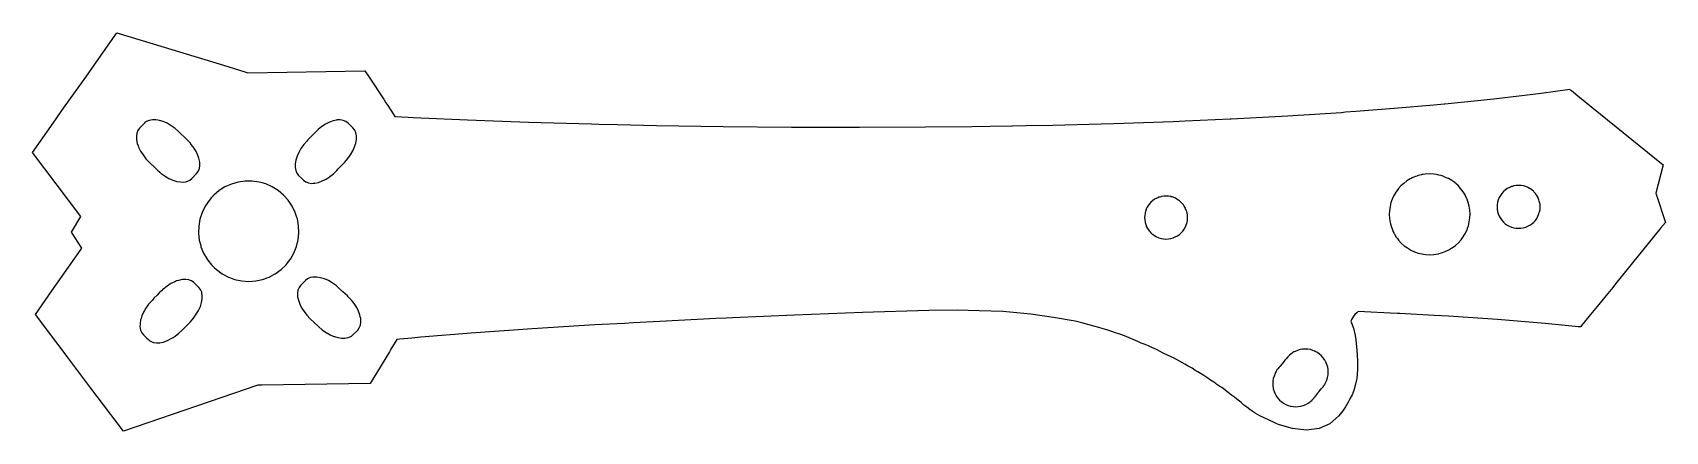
# Model space of a CAD drawing. Header units: millimetres. Extents: x 2 to 133, y 3 to 35.
import ezdxf

# ---------------------------------------------------------------- set-up
doc = ezdxf.new("R2010")
doc.units = ezdxf.units.MM

msp = doc.modelspace()

# ---------------------------------------------------------------- linework, layer by layer
for points in [[(8.96, 34.94), (17.17, 32.43), (19.15, 31.82), (19.48, 31.72), (28.88, 31.88), (29.17, 31.44), (30.42, 29.54), (30.57, 29.31), (30.71, 29.09), (31.16, 28.41), (31.28, 28.22), (32.35, 28.16), (32.75, 28.14), (37.11, 27.94), (42.01, 27.76), (47.07, 27.61), (47.65, 27.6), (49.16, 27.56), (52.27, 27.49), (57.62, 27.41), (63.12, 27.36), (68.57, 27.35), (73.88, 27.37), (77.6, 27.41), (79.06, 27.43), (80.83, 27.46), (80.86, 27.46), (81.95, 27.48), (84.09, 27.52), (87.98, 27.62), (88.98, 27.65), (93.74, 27.81), (94.7, 27.86), (98.33, 28.01), (98.4, 28.01), (102.45, 28.23), (102.91, 28.26), (107.27, 28.54), (107.59, 28.57), (108.42, 28.63), (111.49, 28.87), (114.68, 29.15), (115.49, 29.23), (115.55, 29.23), (119.47, 29.64), (123.29, 30.09), (125.58, 30.39), (125.62, 30.36), (125.71, 30.29), (125.87, 30.16), (126.22, 29.88), (126.22, 29.88), (127.36, 28.95), (133.07, 24.32), (132.48, 22.04), (132.48, 22.04), (133.25, 19.71), (132.87, 19.24), (132.78, 19.14), (129.25, 14.78), (129.02, 14.49), (128.49, 13.84), (127.78, 12.96), (127.11, 12.14), (126.53, 11.42), (126.53, 11.42), (126.47, 11.34), (126.45, 11.32), (126.26, 11.33), (126.01, 11.34), (123.61, 11.58), (119.77, 11.9), (115.84, 12.17), (115.27, 12.21), (114.69, 12.24), (111.94, 12.39), (111.76, 12.4), (111.17, 12.43), (109.11, 12.52), (108.59, 12.54), (108.53, 12.49), (108.48, 12.45), (108.34, 12.3), (108.18, 12.11), (108.11, 11.99), (108.07, 11.92), (108.05, 11.87), (108.01, 11.77), (108.22, 11.22), (108.35, 10.63), (108.4, 10.27), (108.46, 9.72), (108.51, 9.11), (108.54, 8.5), (108.54, 8.5), (108.53, 7.9), (108.53, 7.9), (108.49, 7.16), (108.35, 6.61), (108.25, 6.2), (108.11, 5.85), (107.93, 5.55), (107.78, 5.26), (107.58, 4.9), (107.58, 4.9), (107.36, 4.58), (107.04, 4.16), (106.32, 3.53), (105.46, 3.15), (104.46, 3.02), (103.32, 3.15), (102.47, 3.41), (102.19, 3.49), (102.06, 3.53), (101.84, 3.63), (100.7, 4.16), (100.32, 4.39), (100.1, 4.55), (100.1, 4.55), (99.89, 4.69), (99.67, 4.86), (99.43, 5.04), (99.2, 5.24), (99.07, 5.34), (98.87, 5.5), (98.68, 5.67), (98.44, 5.83), (98.19, 6.03), (97.9, 6.25), (97.66, 6.44), (97.49, 6.54), (97.25, 6.7), (97.17, 6.77), (97.01, 6.87), (96.75, 7.04), (96.75, 7.04), (96.44, 7.25), (96.21, 7.4), (96.21, 7.4), (96.07, 7.48), (95.93, 7.57), (95.93, 7.57), (95.73, 7.7), (95.51, 7.82), (95.26, 8), (94.94, 8.16), (94.68, 8.32), (94.25, 8.57), (93.77, 8.82), (93.34, 9.03), (92.94, 9.21), (92.65, 9.37), (92.65, 9.37), (92.41, 9.5), (92.04, 9.66), (91.78, 9.79), (91.51, 9.91), (91.51, 9.91), (91.19, 10.02), (90.91, 10.14), (90.54, 10.3), (90.22, 10.44), (89.83, 10.59), (89.46, 10.72), (89.11, 10.85), (89.11, 10.85), (88.75, 10.96), (88.43, 11.08), (88.12, 11.16), (87.78, 11.26), (87.39, 11.36), (86.91, 11.52), (86.42, 11.63), (85.87, 11.77), (84.13, 12.07), (82.33, 12.33), (80.09, 12.54), (78.19, 12.6), (76.43, 12.66), (74.14, 12.62), (68.82, 12.46), (63.37, 12.26), (58.37, 12.05), (57.88, 12.02), (57.05, 11.98), (52.54, 11.76), (50.44, 11.64), (49.72, 11.6), (47.34, 11.47), (42.29, 11.15), (37.4, 10.8), (33.36, 10.48), (32.65, 10.42), (31.69, 10.33), (31.45, 10.31), (30.97, 9.53), (30.84, 9.31), (29.52, 7.13), (29.31, 6.78), (20.62, 6.64), (20.28, 6.63), (9.51, 2.93), (6.89, 6.4), (5.03, 8.87), (4.66, 9.36), (4.07, 10.14), (2.43, 12.32), (3.75, 14.2), (4.07, 14.66), (5.61, 16.84), (6.17, 17.64), (5.32, 18.93), (6.08, 20.18), (2.21, 25.32), (3.68, 27.41), (4.7, 28.87), (6.47, 31.38), (6.95, 32.07)], [(11.2, 27.69), (11.18, 27.67), (10.8, 27.27), (10.66, 27.09), (10.58, 26.87), (10.54, 26.62), (10.55, 26.34), (10.61, 26.05), (10.68, 25.86), (10.72, 25.74), (10.87, 25.43), (11.07, 25.12), (11.3, 24.82), (11.57, 24.55), (12.04, 24.09), (12.21, 23.93), (12.24, 23.89), (12.41, 23.75), (12.53, 23.64), (12.84, 23.42), (13.15, 23.24), (13.47, 23.09), (13.78, 23), (14.08, 22.95), (14.35, 22.94), (14.48, 22.97), (14.6, 22.99), (14.82, 23.09), (15, 23.23), (15.37, 23.62), (15.51, 23.8), (15.6, 24.02), (15.63, 24.27), (15.62, 24.55), (15.56, 24.85), (15.45, 25.15), (15.3, 25.46), (15.1, 25.77), (14.92, 26), (14.87, 26.07), (14.6, 26.35), (13.93, 27), (13.64, 27.25), (13.34, 27.47), (13.02, 27.66), (12.82, 27.75), (12.7, 27.8), (12.39, 27.9), (12.26, 27.92), (12.09, 27.95), (11.97, 27.95), (11.82, 27.95), (11.57, 27.9), (11.35, 27.81)], [(24.86, 26.91), (24.6, 26.64), (24.31, 26.33), (24.22, 26.23), (23.97, 25.95), (23.75, 25.64), (23.57, 25.33), (23.43, 25.01), (23.33, 24.7), (23.29, 24.4), (23.29, 24.25), (23.28, 24.12), (23.33, 23.88), (23.42, 23.66), (23.56, 23.48), (23.78, 23.27), (23.95, 23.1), (24.13, 22.97), (24.34, 22.88), (24.59, 22.84), (24.74, 22.85), (24.86, 22.86), (25.15, 22.92), (25.45, 23.03), (25.76, 23.18), (26.02, 23.35), (26.06, 23.38), (26.36, 23.61), (26.63, 23.87), (26.74, 24), (27.27, 24.55), (27.52, 24.84), (27.73, 25.14), (27.91, 25.45), (28.05, 25.77), (28.15, 26.08), (28.2, 26.38), (28.2, 26.47), (28.2, 26.66), (28.15, 26.91), (28.06, 27.12), (27.92, 27.3), (27.53, 27.68), (27.36, 27.81), (27.14, 27.9), (26.89, 27.94), (26.62, 27.93), (26.61, 27.92), (26.33, 27.87), (26.03, 27.76), (25.72, 27.6), (25.42, 27.41), (25.13, 27.17)], [(111.46, 21.86), (111.35, 21.62), (111.33, 21.57), (111.28, 21.44), (111.22, 21.27), (111.19, 21.16), (111.15, 20.96), (111.1, 20.65), (111.09, 20.33), (111.11, 20.01), (111.16, 19.7), (111.24, 19.39), (111.34, 19.11), (111.34, 19.09), (111.37, 19.05), (111.38, 19.01), (111.45, 18.88), (111.46, 18.84), (111.48, 18.81), (111.65, 18.53), (111.74, 18.41), (111.84, 18.28), (112.05, 18.05), (112.05, 18.04), (112.29, 17.83), (112.55, 17.65), (112.72, 17.55), (112.74, 17.53), (112.82, 17.48), (113.11, 17.35), (113.41, 17.24), (113.72, 17.17), (113.84, 17.15), (114.03, 17.12), (114.35, 17.11), (114.67, 17.13), (114.98, 17.18), (115.05, 17.19), (115.1, 17.21), (115.29, 17.26), (115.59, 17.37), (115.88, 17.5), (116.12, 17.65), (116.15, 17.67), (116.4, 17.86), (116.64, 18.07), (116.85, 18.31), (116.96, 18.46), (117.04, 18.57), (117.05, 18.59), (117.2, 18.84), (117.33, 19.13), (117.4, 19.33), (117.44, 19.43), (117.51, 19.74), (117.56, 20.06), (117.57, 20.37), (117.55, 20.69), (117.51, 21), (117.43, 21.31), (117.4, 21.37), (117.34, 21.56), (117.32, 21.61), (117.18, 21.9), (117.17, 21.92), (117.02, 22.17), (116.82, 22.42), (116.61, 22.66), (116.42, 22.83), (116.4, 22.84), (116.37, 22.87), (116.19, 23.01), (116.11, 23.06), (115.97, 23.14), (115.84, 23.22), (115.74, 23.27), (115.55, 23.35), (115.5, 23.37), (115.48, 23.38), (115.25, 23.46), (115.25, 23.46), (115.07, 23.5), (114.99, 23.53), (114.88, 23.55), (114.66, 23.58), (114.32, 23.6), (113.98, 23.59), (113.8, 23.55), (113.74, 23.55), (113.65, 23.53), (113.33, 23.44), (113.32, 23.43), (113.2, 23.39), (113.07, 23.34), (112.99, 23.3), (112.94, 23.28), (112.84, 23.23), (112.78, 23.2), (112.51, 23.04), (112.5, 23.03), (112.26, 22.84), (112.15, 22.75), (112.02, 22.63), (111.81, 22.39), (111.8, 22.38), (111.62, 22.14), (111.57, 22.04), (111.56, 22.02)], [(23.46, 19.98), (23.42, 20.09), (23.29, 20.51), (23.04, 21.02), (22.72, 21.48), (22.35, 21.9), (21.92, 22.26), (21.44, 22.56), (20.92, 22.79), (20.64, 22.87), (20.38, 22.94), (19.83, 23.02), (19.26, 23.02), (18.71, 22.94), (18.17, 22.78), (17.65, 22.56), (17.18, 22.26), (16.75, 21.89), (16.58, 21.71), (16.37, 21.47), (16.06, 21.01), (15.81, 20.5), (15.64, 19.97), (15.54, 19.41), (15.52, 18.85), (15.58, 18.29), (15.7, 17.84), (15.72, 17.75), (15.93, 17.23), (16.21, 16.74), (16.27, 16.66), (16.56, 16.3), (16.77, 16.09), (16.96, 15.91), (17.42, 15.58), (17.92, 15.31), (18.09, 15.25), (18.35, 15.16), (18.44, 15.12), (18.55, 15.1), (18.99, 15.01), (19.56, 14.97), (20.12, 15.01), (20.67, 15.12), (20.81, 15.18), (20.9, 15.21), (21, 15.25), (21.19, 15.32), (21.28, 15.36), (21.69, 15.58), (22.15, 15.91), (22.55, 16.3), (22.75, 16.56), (22.9, 16.75), (23.18, 17.24), (23.39, 17.76), (23.47, 18.11), (23.49, 18.18), (23.52, 18.3), (23.58, 18.86), (23.56, 19.42)], [(119.94, 21.76), (119.93, 21.73), (119.92, 21.71), (119.84, 21.53), (119.79, 21.34), (119.78, 21.3), (119.76, 21.15), (119.74, 20.96), (119.75, 20.76), (119.79, 20.57), (119.84, 20.39), (119.91, 20.21), (119.98, 20.08), (119.99, 20.08), (120, 20.04), (120.01, 20.04), (120.06, 19.96), (120.12, 19.88), (120.25, 19.73), (120.34, 19.65), (120.39, 19.6), (120.55, 19.49), (120.67, 19.43), (120.67, 19.42), (120.72, 19.4), (120.85, 19.34), (120.9, 19.32), (121.08, 19.27), (121.27, 19.24), (121.47, 19.23), (121.66, 19.24), (121.85, 19.27), (122.04, 19.32), (122.15, 19.37), (122.22, 19.39), (122.38, 19.49), (122.54, 19.6), (122.69, 19.73), (122.74, 19.79), (122.82, 19.87), (122.93, 20.03), (123.02, 20.2), (123.08, 20.33), (123.1, 20.38), (123.13, 20.5), (123.15, 20.56), (123.19, 20.75), (123.2, 20.95), (123.19, 21.14), (123.15, 21.33), (123.13, 21.42), (123.1, 21.52), (123.1, 21.52), (123.04, 21.66), (123.03, 21.7), (122.93, 21.87), (122.86, 21.97), (122.82, 22.02), (122.8, 22.05), (122.7, 22.17), (122.66, 22.2), (122.55, 22.3), (122.43, 22.39), (122.39, 22.41), (122.34, 22.44), (122.22, 22.51), (122.05, 22.58), (121.95, 22.61), (121.87, 22.63), (121.86, 22.63), (121.86, 22.63), (121.67, 22.67), (121.48, 22.68), (121.28, 22.67), (121.09, 22.64), (120.97, 22.6), (120.96, 22.6), (120.91, 22.58), (120.81, 22.54), (120.74, 22.51), (120.73, 22.51), (120.56, 22.42), (120.4, 22.3), (120.25, 22.18), (120.12, 22.03), (120.01, 21.87), (119.96, 21.78)], [(91.65, 20.9), (91.63, 20.87), (91.62, 20.85), (91.55, 20.67), (91.49, 20.48), (91.49, 20.44), (91.46, 20.29), (91.45, 20.1), (91.46, 19.9), (91.49, 19.71), (91.55, 19.53), (91.62, 19.35), (91.69, 19.22), (91.69, 19.22), (91.71, 19.18), (91.71, 19.18), (91.76, 19.11), (91.82, 19.02), (91.95, 18.88), (92.04, 18.79), (92.1, 18.75), (92.25, 18.64), (92.37, 18.57), (92.38, 18.57), (92.42, 18.54), (92.55, 18.49), (92.6, 18.47), (92.79, 18.41), (92.98, 18.38), (93.17, 18.37), (93.36, 18.38), (93.55, 18.41), (93.74, 18.46), (93.85, 18.51), (93.92, 18.54), (94.09, 18.63), (94.25, 18.74), (94.39, 18.87), (94.45, 18.93), (94.52, 19.01), (94.63, 19.17), (94.73, 19.34), (94.78, 19.47), (94.8, 19.52), (94.84, 19.64), (94.86, 19.71), (94.89, 19.9), (94.9, 20.09), (94.89, 20.28), (94.86, 20.47), (94.84, 20.56), (94.81, 20.66), (94.8, 20.67), (94.75, 20.8), (94.73, 20.84), (94.64, 21.01), (94.57, 21.11), (94.53, 21.17), (94.5, 21.2), (94.4, 21.31), (94.36, 21.34), (94.26, 21.44), (94.13, 21.53), (94.1, 21.55), (94.05, 21.58), (93.93, 21.65), (93.75, 21.72), (93.66, 21.75), (93.58, 21.77), (93.57, 21.77), (93.57, 21.78), (93.37, 21.81), (93.18, 21.82), (92.99, 21.81), (92.8, 21.78), (92.67, 21.74), (92.66, 21.74), (92.61, 21.73), (92.51, 21.68), (92.44, 21.66), (92.43, 21.65), (92.26, 21.56), (92.1, 21.45), (91.96, 21.32), (91.83, 21.18), (91.72, 21.02), (91.66, 20.92)], [(13.77, 15), (13.62, 14.94), (13.31, 14.79), (13, 14.59), (12.73, 14.38), (12.7, 14.36), (12.56, 14.22), (12.43, 14.1), (12.38, 14.05), (12.21, 13.87), (11.95, 13.61), (11.82, 13.46), (11.77, 13.42), (11.52, 13.13), (11.3, 12.83), (11.19, 12.64), (11.12, 12.51), (10.97, 12.2), (10.91, 11.99), (10.88, 11.88), (10.83, 11.59), (10.83, 11.52), (10.82, 11.31), (10.84, 11.21), (10.87, 11.06), (10.97, 10.84), (10.98, 10.83), (11.11, 10.67), (11.39, 10.4), (11.5, 10.29), (11.58, 10.23), (11.68, 10.16), (11.9, 10.07), (12.15, 10.03), (12.27, 10.04), (12.43, 10.04), (12.71, 10.1), (12.72, 10.1), (12.88, 10.16), (13.03, 10.21), (13.34, 10.37), (13.5, 10.47), (13.65, 10.56), (13.95, 10.8), (14.22, 11.06), (14.88, 11.73), (15.13, 12.02), (15.35, 12.33), (15.53, 12.64), (15.68, 12.96), (15.77, 13.27), (15.83, 13.57), (15.83, 13.74), (15.83, 13.85), (15.8, 14), (15.78, 14.1), (15.69, 14.31), (15.55, 14.49), (15.15, 14.87), (14.97, 15), (14.88, 15.03), (14.75, 15.09), (14.5, 15.12), (14.22, 15.11), (13.93, 15.05)], [(24.49, 11.97), (25.13, 11.36), (25.17, 11.33), (25.45, 11.09), (25.72, 10.89), (25.76, 10.87), (26.08, 10.69), (26.39, 10.55), (26.45, 10.53), (26.7, 10.45), (27, 10.4), (27.22, 10.4), (27.28, 10.4), (27.53, 10.45), (27.74, 10.54), (27.79, 10.57), (27.92, 10.68), (28.22, 10.98), (28.3, 11.06), (28.43, 11.24), (28.52, 11.46), (28.56, 11.7), (28.55, 11.98), (28.51, 12.13), (28.48, 12.27), (28.37, 12.57), (28.22, 12.88), (28.02, 13.18), (27.79, 13.47), (27.53, 13.74), (27.47, 13.8), (27.12, 14.13), (26.85, 14.38), (26.57, 14.63), (26.26, 14.85), (25.95, 15.03), (25.63, 15.17), (25.32, 15.26), (25.02, 15.31), (25, 15.31), (24.74, 15.31), (24.49, 15.27), (24.28, 15.18), (24.1, 15.04), (23.72, 14.65), (23.59, 14.47), (23.5, 14.26), (23.46, 14.01), (23.46, 14.01), (23.47, 13.87), (23.47, 13.74), (23.54, 13.45), (23.65, 13.15), (23.8, 12.84), (24, 12.54), (24.23, 12.25)], [(105.37, 6.01), (105.47, 6.13), (105.53, 6.21), (105.63, 6.33), (105.7, 6.41), (105.8, 6.54), (105.82, 6.57), (105.86, 6.63), (105.91, 6.69), (105.92, 6.72), (106.01, 6.87), (106.05, 6.98), (106.09, 7.07), (106.14, 7.26), (106.18, 7.47), (106.19, 7.68), (106.18, 7.88), (106.15, 8.09), (106.09, 8.29), (106.01, 8.48), (106, 8.5), (105.98, 8.54), (105.92, 8.64), (105.91, 8.66), (105.9, 8.68), (105.79, 8.83), (105.65, 8.99), (105.5, 9.13), (105.33, 9.25), (105.15, 9.35), (105.13, 9.36), (105.1, 9.37), (104.96, 9.43), (104.76, 9.49), (104.55, 9.52), (104.35, 9.53), (104.14, 9.52), (103.93, 9.49), (103.73, 9.43), (103.54, 9.35), (103.47, 9.31), (103.44, 9.3), (103.36, 9.25), (103.31, 9.21), (103.19, 9.13), (103.18, 9.12), (103.09, 9.04), (103.03, 8.99), (103, 8.96), (102.97, 8.93), (102.94, 8.9), (102.84, 8.79), (102.76, 8.69), (102.71, 8.63), (102.65, 8.57), (102.63, 8.53), (102.49, 8.36), (102.31, 8.14), (102.28, 8.1), (102.26, 8.07), (102.16, 7.96), (102.08, 7.86), (102.04, 7.8), (102.04, 7.79), (102, 7.74), (101.96, 7.65), (101.94, 7.61), (101.93, 7.57), (101.92, 7.56), (101.84, 7.37), (101.78, 7.17), (101.75, 6.96), (101.74, 6.75), (101.75, 6.55), (101.76, 6.49), (101.78, 6.34), (101.84, 6.14), (101.92, 5.95), (102.02, 5.77), (102.12, 5.63), (102.14, 5.6), (102.28, 5.44), (102.41, 5.33), (102.43, 5.31), (102.5, 5.26), (102.6, 5.18), (102.78, 5.08), (102.97, 5), (103.17, 4.95), (103.23, 4.94), (103.38, 4.91), (103.58, 4.9), (103.79, 4.91), (104, 4.94), (104.19, 5), (104.39, 5.08), (104.57, 5.18), (104.74, 5.3), (104.78, 5.34), (104.8, 5.35), (104.89, 5.44), (104.9, 5.45), (104.99, 5.54), (105.03, 5.59), (105.06, 5.63), (105.06, 5.64), (105.07, 5.64), (105.09, 5.67), (105.1, 5.68), (105.13, 5.71), (105.18, 5.78), (105.19, 5.79), (105.25, 5.86), (105.35, 5.99), (105.36, 6)]]:
    msp.add_lwpolyline(points, close=True)

doc.saveas('drawing.dxf')
